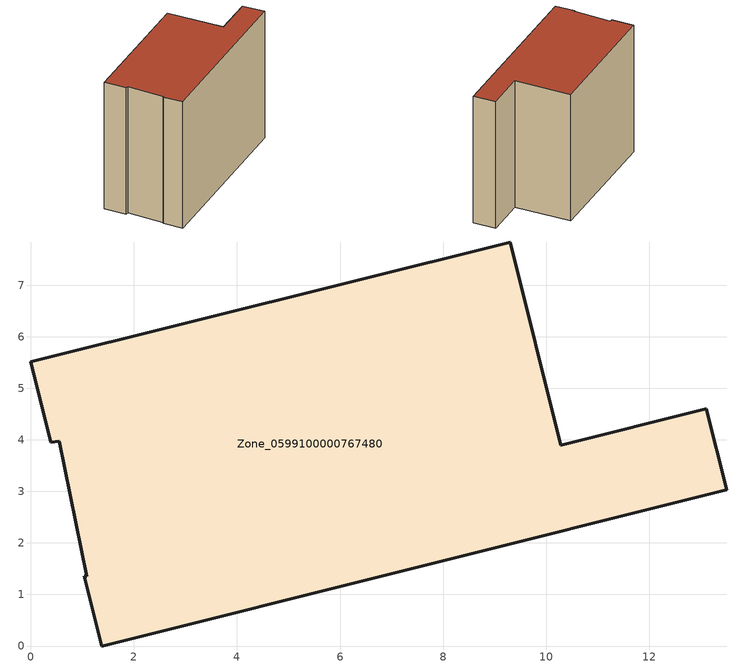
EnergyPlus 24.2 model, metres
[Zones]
Zone_0599100000767480
 floor ground (C_G): 1.09,1.36 0.56,3.98 0.39,3.96 0,5.51 9.3,7.84 10.29,3.9 13.1,4.6 13.5,3.03 1.38,0 1.04,1.35 z0
 wall outside (C_F): 0,5.51 0.39,3.96 0.56,3.98 1.09,1.36 1.04,1.35 1.38,0 13.5,3.03 13.1,4.6 10.29,3.9 9.3,7.84 0,5.51 z0:9.63
 roof outside (C_R): 0.56,3.98 1.09,1.36 1.04,1.35 1.38,0 13.5,3.03 13.1,4.6 10.29,3.9 9.3,7.84 0,5.51 0.39,3.96 z9.63
[BUILDING]
Pand.0599100000767480: North Axis=0; Terrain=City; Loads Convergence Tolerance Value=0.04; Temperature Convergence Tolerance Value=0.4; Solar Distribution=FullExterior; Maximum Number of Warmup Days=25; Minimum Number of Warmup Days=1
[Site:Location]
Rotterdam.The.Hague.AP_ZH_NLD Design_Conditions: Latitude=51.96; Longitude=4.45; Time Zone=1; Elevation=-4.5
[SITE:GROUNDTEMPERATURE:BUILDINGSURFACE]
18, 18, 18, 18, 18, 18, 18, 18, 18, 18, 18, 18
[MATERIAL] Thermal Absorptance=0.9; Solar Absorptance=0.7; Visible Absorptance=0.7
Name | Roughness | Thickness | Conductivity | Density | Specific Heat
G.TI.2006-2014 | MediumSmooth | 0.15 | 0.06 | 540 | 1210
F.TI.2006-2014 | Rough | 0.3 | 0.12 | 1920 | 840
R.TI.2006-2014 | MediumRough | 0.2 | 0.08 | 1500 | 1000
[CONSTRUCTION]
C_G: G.TI.2006-2014
C_F: F.TI.2006-2014
C_R: R.TI.2006-2014
[ZONE]
Zone_0599100000767480: Type=1; Multiplier=1; Ceiling Height=Autocalculate; Volume=Autocalculate; Floor Area=autocalculate; Part of Total Floor Area=Yes
[ZONEINFILTRATION:DESIGNFLOWRATE]
Infil_Zone_0599100000767480: Zone or ZoneList or Space or SpaceList=Zone_0599100000767480; Schedule=AlwaysOn; Design Flow Rate Calculation Method=Flow/Area; Flow Rate per Floor Area=0.0015; Constant Term Coefficient=1; Temperature Term Coefficient=0; Velocity Term Coefficient=0; Velocity Squared Term Coefficient=0
[HVACTEMPLATE:ZONE:IDEALLOADSAIRSYSTEM]
Zone_0599100000767480: Maximum Heating Supply Air Temperature=50; Minimum Cooling Supply Air Temperature=13; Maximum Heating Supply Air Humidity Ratio=0.0156; Minimum Cooling Supply Air Humidity Ratio=0.0077; Heating Limit=NoLimit; Cooling Limit=NoLimit; Dehumidification Control Type=ConstantSensibleHeatRatio; Cooling Sensible Heat Ratio=0.7; Dehumidification Setpoint=60; Humidification Control Type=None; Humidification Setpoint=30; Outdoor Air Method=None; Outdoor Air Flow Rate per Person=0.00944; Outdoor Air Flow Rate per Zone Floor Area=0; Outdoor Air Flow Rate per Zone=0; Demand Controlled Ventilation Type=None; Outdoor Air Economizer Type=NoEconomizer; Heat Recovery Type=None; Sensible Heat Recovery Effectiveness=0.7; Latent Heat Recovery Effectiveness=0.65
[ZONECONTROL:THERMOSTAT]
ThermostatControl_Zone_0599100000767480: Zone or ZoneList=Zone_0599100000767480; Control Type Schedule=DualSetpointControlType; Control 1=Thermostat_Zone_0599100000767480; Temperature Difference Between Cutout And Setpoint=0
[THERMOSTATSETPOINT:DUALSETPOINT]
Thermostat_Zone_0599100000767480: Heating Setpoint Temperature Schedule=HeatingSetpoint_Zone_0599100000767480; Cooling Setpoint Temperature Schedule=CoolingSetpoint_Zone_0599100000767480
[SCHEDULE:COMPACT]
HeatingSetpoint_Zone_0599100000767480: Through: 12/31, For: AllDays, Until: 24:00, 21
CoolingSetpoint_Zone_0599100000767480: Through: 12/31, For: AllDays, Until: 24:00, 24
DualSetpointControlType: Through: 12/31, For: AllDays, Until: 24:00, 4
AlwaysOn: Through: 12/31, For: AllDays, Until: 24:00, 1
